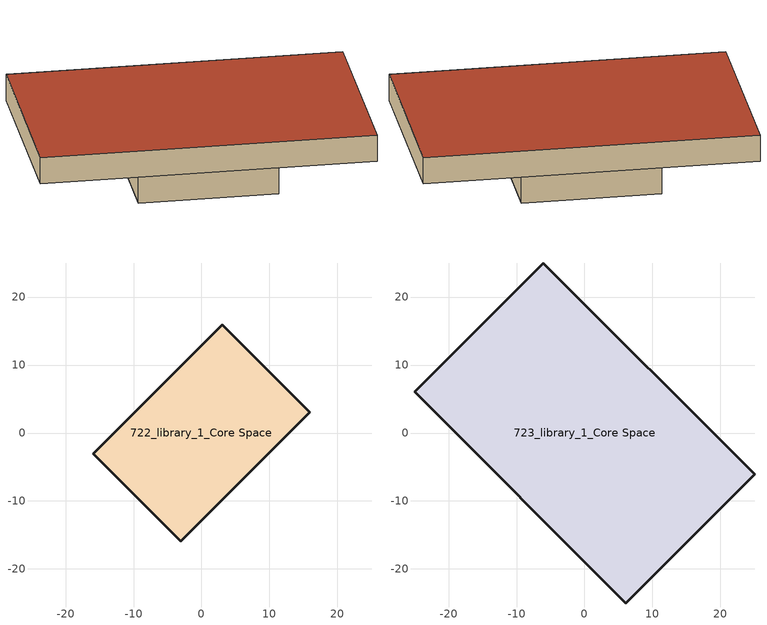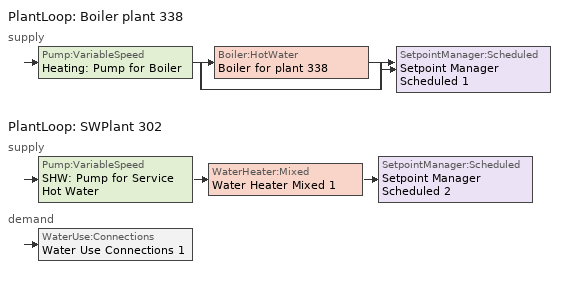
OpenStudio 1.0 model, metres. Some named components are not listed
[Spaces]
722_library_1_Core Space
 floor ground: -15.95,-3.02 3.02,15.95 15.95,3.02 -3.02,-15.95 z0
 wall outside: 3.02,15.95 -15.95,-3.02 -3.02,-15.95 15.95,3.02 3.02,15.95 z0:3.66
 roof outside: -3.02,-15.95 15.95,3.02 3.02,15.95 -15.95,-3.02 z3.66
723_library_1_Core Space
 floor ground: -25,6.03 -6.03,25 25,-6.03 6.03,-25 z3.66
 wall outside: -6.03,25 -25,6.03 6.03,-25 25,-6.03 -6.03,25 z3.66:7.32
 roof outside: 6.03,-25 25,-6.03 -6.03,25 -25,6.03 z7.32
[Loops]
PlantLoop 'Boiler plant 338'
 supply: Pump:VariableSpeed 'Heating: Pump for Boiler' > split
  | Boiler:HotWater 'Boiler for plant 338'
  | bypass
  join > SetpointManager:Scheduled 'Setpoint Manager Scheduled 1'
PlantLoop 'SWPlant 302'
 supply: Pump:VariableSpeed 'SHW: Pump for Service Hot Water' > WaterHeater:Mixed 'Water Heater Mixed 1' > SetpointManager:Scheduled 'Setpoint Manager Scheduled 2'
 demand: WaterUse:Connections 'Water Use Connections 1'
[Building]
Building 1: Default Construction Set=Default Construction Set 1
[Construction]
INT-FLOOR-TOPSIDE: 1/2IN Gypsum, 4IN CONCRETE HW, CP02 CARPET PAD
INT-FLOOR-UNDERSIDE: CP02 CARPET PAD, 4IN CONCRETE HW, 1/2IN Gypsum
Standard_Int-Wall: 1/2IN Gypsum, 1/2IN Gypsum
[Material] Thermal Absorptance=0.9
Name | Roughness | Thickness {m} | Conductivity {W/m-K} | Density {kg/m3} | Specific Heat {J/kg-K} | Solar Absorptance | Visible Absorptance
1/2IN Gypsum | Smooth | 0.0127 | 0.16 | 784.9 | 830 | 0.92 | 0.92
4IN CONCRETE HW | Rough | 0.1016 | 1.311 | 2240 | 836.8 | 0.7 | 0.7
[Material:NoMass]
CP02 CARPET PAD: Roughness=VeryRough; Thermal Resistance {m2-K/W}=0.2165; Thermal Absorptance=0.9; Solar Absorptance=0.7; Visible Absorptance=0.8
[DefaultSurfaceConstructions]
Default Surface Constructions 1: Floor Construction=INT-FLOOR-TOPSIDE; Wall Construction=Standard_Int-Wall; Roof Ceiling Construction=INT-FLOOR-UNDERSIDE
[DefaultConstructionSet]
Default Construction Set 1: Default Interior Surface Constructions=Default Surface Constructions 1
[PlantLoop] Plant Loop Volume {m3}=Autocalculate
Name | Fluid Type
Boiler plant 338 | Water
SWPlant 302
[Sizing:Plant] Loop Type=Heating
Name | Design Loop Exit Temperature {C} | Loop Design Temperature Difference {deltaC}
Boiler plant 338 | 82 | 11
SWPlant 302 | 60 | 5
[Pump:VariableSpeed] Pump Control Type=Intermittent
Heating: Pump for Boiler; SHW: Pump for Service Hot Water
[Boiler:HotWater]
Boiler for plant 338: Fuel Type=NaturalGas; Nominal Thermal Efficiency=0.720995; Water Outlet Upper Temperature Limit {C}=99; Boiler Flow Mode=ConstantFlow; Parasitic Electric Load {W}=0; Sizing Factor=1
[SetpointManager:Scheduled] Control Variable=Temperature
Name | Schedule
Setpoint Manager Scheduled 1 | Hot_Water_Temperature
Setpoint Manager Scheduled 2 | Water Heater Setpoint Temperature Schedule
[WaterHeater:Mixed]
Water Heater Mixed 1: Tank Volume {m3}=0.151418; Setpoint Temperature Schedule=Water Heater Setpoint Temperature Schedule; Deadband Temperature Difference {deltaC}=2; Maximum Temperature Limit {C}=82.22; Heater Control Type=Cycle; Heater Maximum Capacity {W}=845000; Heater Fuel Type=NaturalGas; Heater Thermal Efficiency=0.76; Off Cycle Parasitic Fuel Consumption Rate {W}=20; Off Cycle Parasitic Fuel Type=NaturalGas; Off Cycle Parasitic Heat Fraction to Tank=0.8; On Cycle Parasitic Fuel Type=NaturalGas; Ambient Temperature Indicator=ThermalZone; Off Cycle Loss Coefficient to Ambient Temperature {W/K}=6; On Cycle Loss Coefficient to Ambient Temperature {W/K}=6; Use Side Effectiveness=1; Source Side Effectiveness=1; Use Side Design Flow Rate {m3/s}=autosize; Source Side Design Flow Rate {m3/s}=autosize; Indirect Water Heating Recovery Time {hr}=1.5
[BuildingStory] Nominal Z Coordinate {m}=0; Nominal Floor to Floor Height {m}=3.6576
Story 1; Story 2
[ThermalZone] Use Ideal Air Loads=No
Thermal Zone 1; Thermal Zone 2
[Sizing:Zone] Zone Cooling Design Supply Air Temperature {C}=14; Zone Heating Design Supply Air Temperature {C}=40; Zone Cooling Design Supply Air Humidity Ratio {kg-H2O/kg-air}=0.0085; Zone Heating Design Supply Air Humidity Ratio {kg-H2O/kg-air}=0.008; Cooling Design Air Flow Method=DesignDay; Heating Design Air Flow Method=DesignDay
Thermal Zone 1; Thermal Zone 2
[Space]
Name | Building Story | Thermal Zone
722_library_1_Core Space | Story 1 | Thermal Zone 1
723_library_1_Core Space | Story 2 | Thermal Zone 2
[Schedule:Ruleset]
Hot_Water_Temperature: Default Day Schedule=Hot_Water_Temperature_Default; Summer Design Day Schedule=Hot_Water_Temperature_Summer_Design_Day; Winter Design Day Schedule=Hot_Water_Temperature_Winter_Design_Day
[Schedule:Day]
Hot_Water_Temperature_Default; Hot_Water_Temperature_Winter_Design_Day; Hot_Water_Temperature_Summer_Design_Day: 24, 0, 82
[Schedule:Compact]
Water Heater Setpoint Temperature Schedule: Through: 12/31, For: AllDays, Until: 24:00, 60
